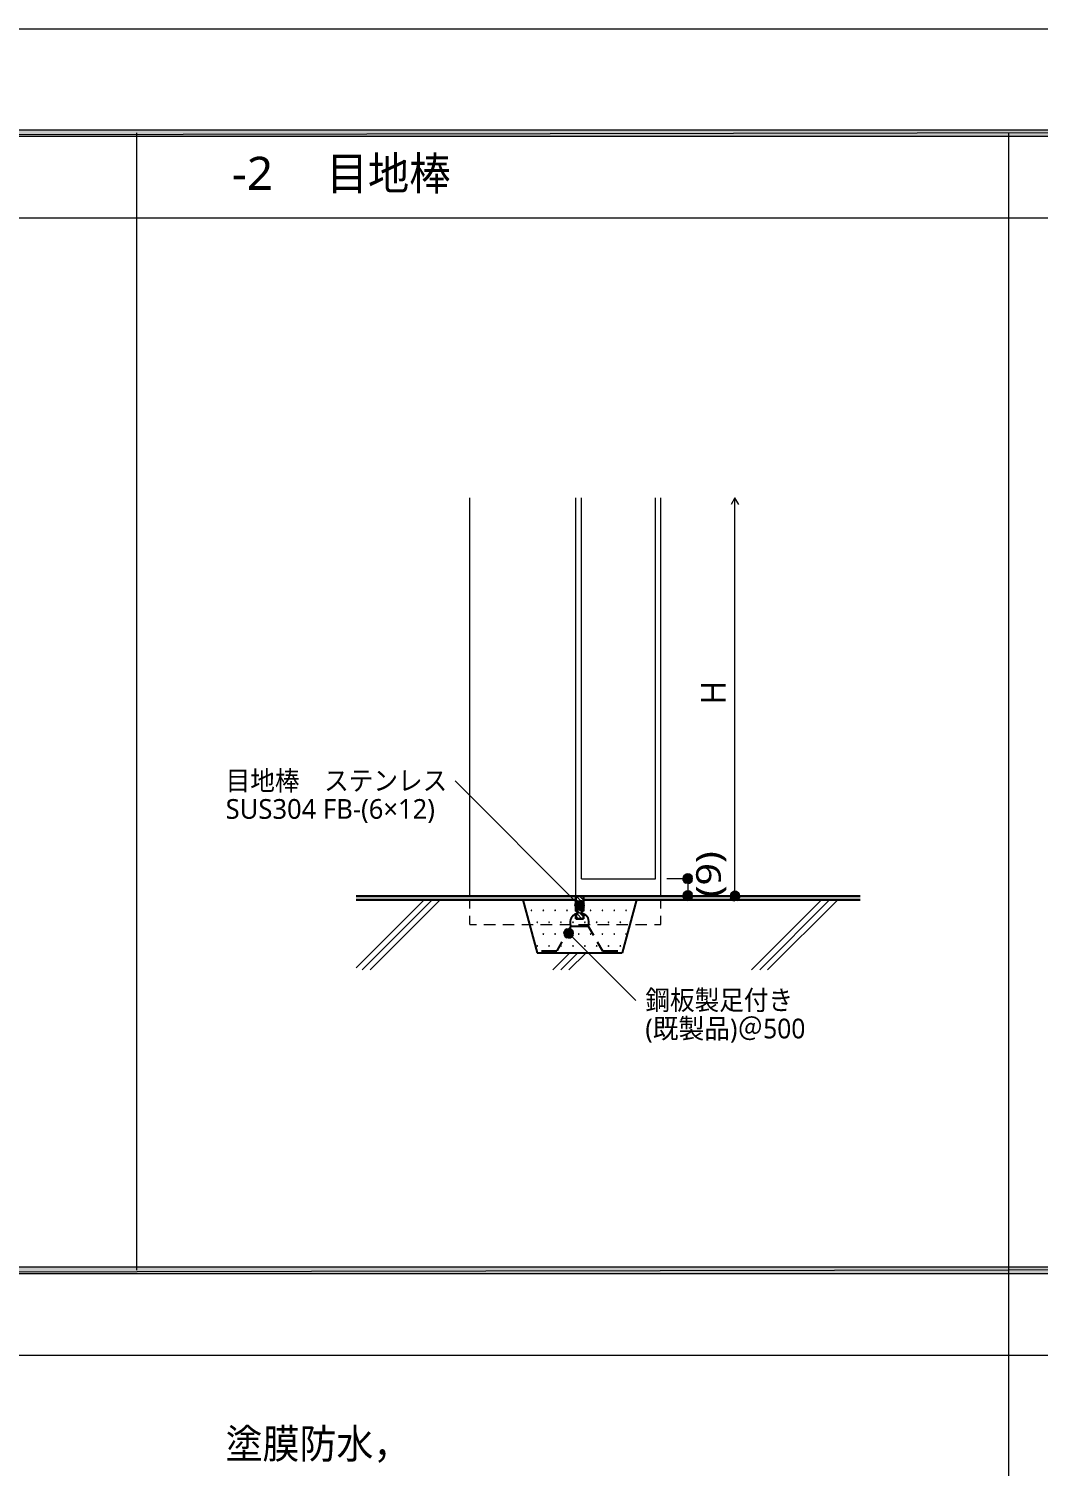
# Model space of a CAD drawing. Header units: millimetres. Extents: x 0 to 420, y 0 to 297.
# Drawn here: x 106.7 to 213.3, y 145.3 to 297 of the extents above; entities that cross this region are included whole.
import ezdxf
from ezdxf.enums import TextEntityAlignment as Align

# ---------------------------------------------------------------- set-up
doc = ezdxf.new("R2010")
doc.units = ezdxf.units.MM
doc.styles.add('kst32b', font='NotoSansJP-Variable.ttf')

msp = doc.modelspace()

# ---------------------------------------------------------------- hatches: boundary and pattern name
h = msp.add_hatch(color=7)
h.paths.add_polyline_path([(394.17, 285.62), (394.17, 286.32), (26.18, 285.62), (394.17, 285.62)])
h.paths.add_polyline_path([(394.17, 286.32), (26.18, 285.62), (26.18, 286.32), (394.17, 286.32)])
h = msp.add_hatch(color=7)
h.paths.add_polyline_path([(176.3, 207.81), (176.09, 207.77), (176.3, 207.31), (176.3, 207.81)])
h.paths.add_polyline_path([(176.09, 207.77), (176.3, 207.31), (175.94, 207.67), (176.09, 207.77)])
h.paths.add_polyline_path([(176.3, 207.31), (175.94, 207.67), (175.81, 207.5), (176.3, 207.31)])
for points in [[(176.49, 207.77), (176.3, 207.81), (176.3, 207.31), (176.49, 207.77)], [(176.49, 205.97), (176.3, 206.02), (176.3, 205.51), (176.49, 205.97)], [(180.81, 205.66), (180.78, 205.46), (181.29, 205.46), (180.81, 205.66)], [(159.81, 203.98), (159.79, 203.96), (159.77, 203.94), (159.79, 203.92), (159.81, 203.9), (159.83, 203.92), (159.85, 203.94), (159.83, 203.96), (159.81, 203.98)], [(161.06, 203.98), (161.04, 203.96), (161.01, 203.94), (161.04, 203.92), (161.06, 203.9), (161.08, 203.92), (161.1, 203.94), (161.08, 203.96), (161.06, 203.98)], [(162.31, 203.98), (162.28, 203.96), (162.26, 203.94), (162.28, 203.92), (162.31, 203.9), (162.33, 203.92), (162.35, 203.94), (162.33, 203.96), (162.31, 203.98)], [(163.55, 203.98), (163.53, 203.96), (163.51, 203.94), (163.53, 203.92), (163.55, 203.9), (163.58, 203.92), (163.6, 203.94), (163.58, 203.96), (163.55, 203.98)], [(164.42, 204.26), (164.53, 204.09), (164.89, 204.47), (164.42, 204.26)], [(166.05, 203.98), (166.03, 203.96), (166.01, 203.94), (166.03, 203.92), (166.05, 203.9), (166.07, 203.92), (166.09, 203.94), (166.07, 203.96), (166.05, 203.98)], [(167.3, 203.98), (167.28, 203.96), (167.26, 203.94), (167.28, 203.92), (167.3, 203.9), (167.32, 203.92), (167.34, 203.94), (167.32, 203.96), (167.3, 203.98)], [(168.55, 203.98), (168.53, 203.96), (168.51, 203.94), (168.53, 203.92), (168.55, 203.9), (168.57, 203.92), (168.59, 203.94), (168.57, 203.96), (168.55, 203.98)], [(169.8, 203.98), (169.78, 203.96), (169.76, 203.94), (169.78, 203.92), (169.8, 203.9), (169.82, 203.92), (169.84, 203.94), (169.82, 203.96), (169.8, 203.98)], [(160.42, 202.73), (160.4, 202.71), (160.38, 202.69), (160.4, 202.67), (160.42, 202.65), (160.44, 202.67), (160.46, 202.69), (160.44, 202.71), (160.42, 202.73)], [(161.67, 202.73), (161.65, 202.71), (161.63, 202.69), (161.65, 202.67), (161.67, 202.65), (161.69, 202.67), (161.71, 202.69), (161.69, 202.71), (161.67, 202.73)], [(162.92, 202.73), (162.9, 202.71), (162.88, 202.69), (162.9, 202.67), (162.92, 202.65), (162.94, 202.67), (162.96, 202.69), (162.94, 202.71), (162.92, 202.73)], [(164.19, 202.73), (164.17, 202.71), (164.15, 202.69), (164.17, 202.67), (164.19, 202.65), (164.21, 202.67), (164.23, 202.69), (164.21, 202.71), (164.19, 202.73)], [(165.44, 202.73), (165.42, 202.71), (165.4, 202.69), (165.42, 202.67), (165.44, 202.65), (165.46, 202.67), (165.48, 202.69), (165.46, 202.71), (165.44, 202.73)], [(166.69, 202.73), (166.67, 202.71), (166.65, 202.69), (166.67, 202.67), (166.69, 202.65), (166.71, 202.67), (166.73, 202.69), (166.71, 202.71), (166.69, 202.73)], [(167.94, 202.73), (167.92, 202.71), (167.89, 202.69), (167.92, 202.67), (167.94, 202.65), (167.96, 202.67), (167.98, 202.69), (167.96, 202.71), (167.94, 202.73)], [(169.19, 202.73), (169.16, 202.71), (169.14, 202.69), (169.16, 202.67), (169.19, 202.65), (169.21, 202.67), (169.23, 202.69), (169.21, 202.71), (169.19, 202.73)], [(160.42, 200.24), (160.4, 200.22), (160.38, 200.19), (160.4, 200.17), (160.42, 200.15), (160.44, 200.17), (160.46, 200.19), (160.44, 200.22), (160.42, 200.24)], [(161.06, 201.49), (161.04, 201.46), (161.01, 201.44), (161.04, 201.42), (161.06, 201.4), (161.08, 201.42), (161.1, 201.44), (161.08, 201.46), (161.06, 201.49)], [(161.67, 200.24), (161.65, 200.22), (161.63, 200.19), (161.65, 200.17), (161.67, 200.15), (161.69, 200.17), (161.71, 200.19), (161.69, 200.22), (161.67, 200.24)], [(162.31, 201.49), (162.28, 201.46), (162.26, 201.44), (162.28, 201.42), (162.31, 201.4), (162.33, 201.42), (162.35, 201.44), (162.33, 201.46), (162.31, 201.49)], [(162.92, 200.24), (162.9, 200.22), (162.88, 200.19), (162.9, 200.17), (162.92, 200.15), (162.94, 200.17), (162.96, 200.19), (162.94, 200.22), (162.92, 200.24)], [(163.26, 201.32), (163.36, 201.17), (163.72, 201.53), (163.26, 201.32)], [(163.55, 201.49), (163.53, 201.46), (163.51, 201.44), (163.53, 201.42), (163.55, 201.4), (163.58, 201.42), (163.6, 201.44), (163.58, 201.46), (163.55, 201.49)], [(164.19, 200.24), (164.17, 200.22), (164.15, 200.19), (164.17, 200.17), (164.19, 200.15), (164.21, 200.17), (164.23, 200.19), (164.21, 200.22), (164.19, 200.24)], [(164.8, 201.49), (164.78, 201.46), (164.76, 201.44), (164.78, 201.42), (164.8, 201.4), (164.82, 201.42), (164.85, 201.44), (164.82, 201.46), (164.8, 201.49)], [(165.44, 200.24), (165.42, 200.22), (165.4, 200.19), (165.42, 200.17), (165.44, 200.15), (165.46, 200.17), (165.48, 200.19), (165.46, 200.22), (165.44, 200.24)], [(166.05, 201.49), (166.03, 201.46), (166.01, 201.44), (166.03, 201.42), (166.05, 201.4), (166.07, 201.42), (166.09, 201.44), (166.07, 201.46), (166.05, 201.49)], [(166.69, 200.24), (166.67, 200.22), (166.65, 200.19), (166.67, 200.17), (166.69, 200.15), (166.71, 200.17), (166.73, 200.19), (166.71, 200.22), (166.69, 200.24)], [(167.3, 201.49), (167.28, 201.46), (167.26, 201.44), (167.28, 201.42), (167.3, 201.4), (167.32, 201.42), (167.34, 201.44), (167.32, 201.46), (167.3, 201.49)], [(167.94, 200.24), (167.92, 200.22), (167.89, 200.19), (167.92, 200.17), (167.94, 200.15), (167.96, 200.17), (167.98, 200.19), (167.96, 200.22), (167.94, 200.24)], [(168.55, 201.49), (168.53, 201.46), (168.51, 201.44), (168.53, 201.42), (168.55, 201.4), (168.57, 201.42), (168.59, 201.44), (168.57, 201.46), (168.55, 201.49)], [(169.19, 200.24), (169.16, 200.22), (169.14, 200.19), (169.16, 200.17), (169.19, 200.15), (169.21, 200.17), (169.23, 200.19), (169.21, 200.22), (169.19, 200.24)], [(169.8, 201.49), (169.78, 201.46), (169.76, 201.44), (169.78, 201.42), (169.8, 201.4), (169.82, 201.42), (169.84, 201.44), (169.82, 201.46), (169.8, 201.49)]]:
    msp.add_hatch(color=7).paths.add_polyline_path(points)
h = msp.add_hatch(color=7)
h.paths.add_polyline_path([(175.81, 207.5), (175.77, 207.31), (176.3, 207.31), (175.81, 207.5)])
h.paths.add_polyline_path([(175.77, 207.31), (176.3, 207.31), (175.81, 207.09), (175.77, 207.31)])
h.paths.add_polyline_path([(176.3, 207.31), (175.81, 207.09), (175.94, 206.93), (176.3, 207.31)])
h = msp.add_hatch(color=7)
h.paths.add_polyline_path([(175.94, 206.93), (176.09, 206.82), (176.3, 207.31), (175.94, 206.93)])
h.paths.add_polyline_path([(176.09, 206.82), (176.3, 207.31), (176.3, 206.78), (176.09, 206.82)])
h.paths.add_polyline_path([(176.3, 207.31), (176.3, 206.78), (176.49, 206.82), (176.3, 207.31)])
h = msp.add_hatch(color=7)
h.paths.add_polyline_path([(176.81, 207.31), (176.76, 207.5), (176.3, 207.31), (176.81, 207.31)])
h.paths.add_polyline_path([(176.76, 207.5), (176.3, 207.31), (176.66, 207.67), (176.76, 207.5)])
h.paths.add_polyline_path([(176.3, 207.31), (176.66, 207.67), (176.49, 207.77), (176.3, 207.31)])
h = msp.add_hatch(color=7)
h.paths.add_polyline_path([(176.49, 206.82), (176.66, 206.93), (176.3, 207.31), (176.49, 206.82)])
h.paths.add_polyline_path([(176.66, 206.93), (176.3, 207.31), (176.76, 207.09), (176.66, 206.93)])
h.paths.add_polyline_path([(176.3, 207.31), (176.76, 207.09), (176.81, 207.31), (176.3, 207.31)])
h = msp.add_hatch(color=7)
h.paths.add_polyline_path([(164.53, 204.83), (164.42, 204.66), (164.89, 204.47), (164.53, 204.83)])
h.paths.add_polyline_path([(164.42, 204.66), (164.89, 204.47), (164.38, 204.47), (164.42, 204.66)])
h.paths.add_polyline_path([(164.89, 204.47), (164.38, 204.47), (164.42, 204.26), (164.89, 204.47)])
h = msp.add_hatch(color=7)
h.paths.add_polyline_path([(165.08, 204.94), (164.89, 204.98), (164.89, 204.47), (165.08, 204.94)])
h.paths.add_polyline_path([(164.89, 204.98), (164.89, 204.47), (164.7, 204.94), (164.89, 204.98)])
h.paths.add_polyline_path([(164.89, 204.47), (164.7, 204.94), (164.53, 204.83), (164.89, 204.47)])
h = msp.add_hatch(color=7)
h.paths.add_polyline_path([(165.4, 204.47), (165.38, 204.66), (164.89, 204.47), (165.4, 204.47)])
h.paths.add_polyline_path([(165.38, 204.66), (164.89, 204.47), (165.25, 204.83), (165.38, 204.66)])
h.paths.add_polyline_path([(164.89, 204.47), (165.25, 204.83), (165.08, 204.94), (164.89, 204.47)])
h = msp.add_hatch(color=7)
h.paths.add_polyline_path([(175.81, 205.7), (175.77, 205.51), (176.3, 205.51), (175.81, 205.7)])
h.paths.add_polyline_path([(175.77, 205.51), (176.3, 205.51), (175.81, 205.3), (175.77, 205.51)])
h.paths.add_polyline_path([(176.3, 205.51), (175.81, 205.3), (175.94, 205.13), (176.3, 205.51)])
h = msp.add_hatch(color=7)
h.paths.add_polyline_path([(176.3, 206.02), (176.09, 205.97), (176.3, 205.51), (176.3, 206.02)])
h.paths.add_polyline_path([(176.09, 205.97), (176.3, 205.51), (175.94, 205.87), (176.09, 205.97)])
h.paths.add_polyline_path([(176.3, 205.51), (175.94, 205.87), (175.81, 205.7), (176.3, 205.51)])
h = msp.add_hatch(color=7)
h.paths.add_polyline_path([(175.94, 205.13), (176.09, 205.02), (176.3, 205.51), (175.94, 205.13)])
h.paths.add_polyline_path([(176.09, 205.02), (176.3, 205.51), (176.3, 204.98), (176.09, 205.02)])
h.paths.add_polyline_path([(176.3, 205.51), (176.3, 204.98), (176.49, 205.02), (176.3, 205.51)])
h = msp.add_hatch(color=7)
h.paths.add_polyline_path([(176.81, 205.51), (176.76, 205.7), (176.3, 205.51), (176.81, 205.51)])
h.paths.add_polyline_path([(176.76, 205.7), (176.3, 205.51), (176.66, 205.87), (176.76, 205.7)])
h.paths.add_polyline_path([(176.3, 205.51), (176.66, 205.87), (176.49, 205.97), (176.3, 205.51)])
h = msp.add_hatch(color=7)
h.paths.add_polyline_path([(176.49, 205.02), (176.66, 205.13), (176.3, 205.51), (176.49, 205.02)])
h.paths.add_polyline_path([(176.66, 205.13), (176.3, 205.51), (176.76, 205.3), (176.66, 205.13)])
h.paths.add_polyline_path([(176.3, 205.51), (176.76, 205.3), (176.81, 205.51), (176.3, 205.51)])
h = msp.add_hatch(color=7)
h.paths.add_polyline_path([(180.78, 205.46), (180.81, 205.27), (181.29, 205.46), (180.78, 205.46)])
h.paths.add_polyline_path([(180.81, 205.27), (181.29, 205.46), (180.93, 205.1), (180.81, 205.27)])
h.paths.add_polyline_path([(181.29, 205.46), (180.93, 205.1), (181.1, 204.98), (181.29, 205.46)])
h = msp.add_hatch(color=7)
h.paths.add_polyline_path([(181.29, 205.97), (181.1, 205.93), (181.29, 205.46), (181.29, 205.97)])
h.paths.add_polyline_path([(181.1, 205.93), (181.29, 205.46), (180.93, 205.82), (181.1, 205.93)])
h.paths.add_polyline_path([(181.29, 205.46), (180.93, 205.82), (180.81, 205.66), (181.29, 205.46)])
h = msp.add_hatch(color=7)
h.paths.add_polyline_path([(181.1, 204.98), (181.29, 204.96), (181.29, 205.46), (181.1, 204.98)])
h.paths.add_polyline_path([(181.29, 204.96), (181.29, 205.46), (181.48, 204.98), (181.29, 204.96)])
h.paths.add_polyline_path([(181.29, 205.46), (181.48, 204.98), (181.65, 205.1), (181.29, 205.46)])
h = msp.add_hatch(color=7)
h.paths.add_polyline_path([(181.76, 205.66), (181.65, 205.82), (181.29, 205.46), (181.76, 205.66)])
h.paths.add_polyline_path([(181.65, 205.82), (181.29, 205.46), (181.48, 205.93), (181.65, 205.82)])
h.paths.add_polyline_path([(181.29, 205.46), (181.48, 205.93), (181.29, 205.97), (181.29, 205.46)])
h = msp.add_hatch(color=7)
h.paths.add_polyline_path([(181.65, 205.1), (181.76, 205.27), (181.29, 205.46), (181.65, 205.1)])
h.paths.add_polyline_path([(181.76, 205.27), (181.29, 205.46), (181.8, 205.46), (181.76, 205.27)])
h.paths.add_polyline_path([(181.29, 205.46), (181.8, 205.46), (181.76, 205.66), (181.29, 205.46)])
h = msp.add_hatch(color=7)
h.paths.add_polyline_path([(164.53, 204.09), (164.7, 203.98), (164.89, 204.47), (164.53, 204.09)])
h.paths.add_polyline_path([(164.7, 203.98), (164.89, 204.47), (164.89, 203.94), (164.7, 203.98)])
h.paths.add_polyline_path([(164.89, 204.47), (164.89, 203.94), (165.08, 203.98), (164.89, 204.47)])
h = msp.add_hatch(color=7)
h.paths.add_polyline_path([(165.08, 203.98), (165.25, 204.09), (164.89, 204.47), (165.08, 203.98)])
h.paths.add_polyline_path([(165.25, 204.09), (164.89, 204.47), (165.38, 204.26), (165.25, 204.09)])
h.paths.add_polyline_path([(164.89, 204.47), (165.38, 204.26), (165.4, 204.47), (164.89, 204.47)])
h = msp.add_hatch(color=7)
h.paths.add_polyline_path([(163.36, 201.89), (163.26, 201.72), (163.72, 201.53), (163.36, 201.89)])
h.paths.add_polyline_path([(163.26, 201.72), (163.72, 201.53), (163.22, 201.53), (163.26, 201.72)])
h.paths.add_polyline_path([(163.72, 201.53), (163.22, 201.53), (163.26, 201.32), (163.72, 201.53)])
h = msp.add_hatch(color=7)
h.paths.add_polyline_path([(163.94, 201.99), (163.72, 202.04), (163.72, 201.53), (163.94, 201.99)])
h.paths.add_polyline_path([(163.72, 202.04), (163.72, 201.53), (163.53, 201.99), (163.72, 202.04)])
h.paths.add_polyline_path([(163.72, 201.53), (163.53, 201.99), (163.36, 201.89), (163.72, 201.53)])
h = msp.add_hatch(color=7)
h.paths.add_polyline_path([(164.25, 201.53), (164.21, 201.72), (163.72, 201.53), (164.25, 201.53)])
h.paths.add_polyline_path([(164.21, 201.72), (163.72, 201.53), (164.08, 201.89), (164.21, 201.72)])
h.paths.add_polyline_path([(163.72, 201.53), (164.08, 201.89), (163.94, 201.99), (163.72, 201.53)])
h = msp.add_hatch(color=7)
h.paths.add_polyline_path([(163.36, 201.17), (163.53, 201.04), (163.72, 201.53), (163.36, 201.17)])
h.paths.add_polyline_path([(163.53, 201.04), (163.72, 201.53), (163.72, 201), (163.53, 201.04)])
h.paths.add_polyline_path([(163.72, 201.53), (163.72, 201), (163.94, 201.04), (163.72, 201.53)])
h = msp.add_hatch(color=7)
h.paths.add_polyline_path([(163.6, 201.65), (163.53, 201.57), (163.72, 201.53), (163.6, 201.65)])
h.paths.add_polyline_path([(163.53, 201.57), (163.72, 201.53), (163.53, 201.46), (163.53, 201.57)])
h.paths.add_polyline_path([(163.72, 201.53), (163.53, 201.46), (163.6, 201.38), (163.72, 201.53)])
h = msp.add_hatch(color=7)
h.paths.add_polyline_path([(163.87, 201.65), (163.79, 201.72), (163.72, 201.53), (163.87, 201.65)])
h.paths.add_polyline_path([(163.79, 201.72), (163.72, 201.53), (163.68, 201.72), (163.79, 201.72)])
h.paths.add_polyline_path([(163.72, 201.53), (163.68, 201.72), (163.6, 201.65), (163.72, 201.53)])
h = msp.add_hatch(color=7)
h.paths.add_polyline_path([(163.6, 201.38), (163.68, 201.34), (163.72, 201.53), (163.6, 201.38)])
h.paths.add_polyline_path([(163.68, 201.34), (163.72, 201.53), (163.79, 201.34), (163.68, 201.34)])
h.paths.add_polyline_path([(163.72, 201.53), (163.79, 201.34), (163.87, 201.38), (163.72, 201.53)])
h = msp.add_hatch(color=7)
h.paths.add_polyline_path([(163.87, 201.38), (163.91, 201.46), (163.72, 201.53), (163.87, 201.38)])
h.paths.add_polyline_path([(163.91, 201.46), (163.72, 201.53), (163.91, 201.57), (163.91, 201.46)])
h.paths.add_polyline_path([(163.72, 201.53), (163.91, 201.57), (163.87, 201.65), (163.72, 201.53)])
h = msp.add_hatch(color=7)
h.paths.add_polyline_path([(163.94, 201.04), (164.08, 201.17), (163.72, 201.53), (163.94, 201.04)])
h.paths.add_polyline_path([(164.08, 201.17), (163.72, 201.53), (164.21, 201.32), (164.08, 201.17)])
h.paths.add_polyline_path([(163.72, 201.53), (164.21, 201.32), (164.25, 201.53), (163.72, 201.53)])
h = msp.add_hatch(color=7)
h.paths.add_polyline_path([(394.17, 165.63), (394.17, 166.33), (26.18, 165.63), (394.17, 165.63)])
h.paths.add_polyline_path([(394.17, 166.33), (26.18, 165.63), (26.18, 166.33), (394.17, 166.33)])

# ---------------------------------------------------------------- linework, layer by layer
at = {"lineweight": 13}
msp.add_lwpolyline([(0.19, 0), (0.19, 296.97), (420.16, 296.97), (420.16, 0)], close=True, dxfattribs=at)
at = {"lineweight": 0}
for points in [[(394.17, 285.62), (394.17, 286.32), (26.18, 285.62)], [(394.17, 286.32), (26.18, 285.62), (26.18, 286.32)], [(176.3, 207.81), (176.09, 207.77), (176.3, 207.31)], [(176.49, 207.77), (176.3, 207.81), (176.3, 207.31)], [(175.81, 207.5), (175.77, 207.31), (176.3, 207.31)], [(175.77, 207.31), (176.3, 207.31), (175.81, 207.09)], [(176.3, 207.31), (175.94, 207.67), (175.81, 207.5)], [(176.3, 207.31), (175.81, 207.09), (175.94, 206.93)], [(176.09, 207.77), (176.3, 207.31), (175.94, 207.67)], [(175.94, 206.93), (176.09, 206.82), (176.3, 207.31)], [(176.09, 206.82), (176.3, 207.31), (176.3, 206.78)], [(176.3, 207.31), (176.66, 207.67), (176.49, 207.77)], [(176.76, 207.5), (176.3, 207.31), (176.66, 207.67)], [(176.81, 207.31), (176.76, 207.5), (176.3, 207.31)], [(176.3, 207.31), (176.3, 206.78), (176.49, 206.82)], [(176.49, 206.82), (176.66, 206.93), (176.3, 207.31)], [(176.66, 206.93), (176.3, 207.31), (176.76, 207.09)], [(176.3, 207.31), (176.76, 207.09), (176.81, 207.31)], [(164.53, 204.83), (164.42, 204.66), (164.89, 204.47)], [(164.89, 204.47), (164.7, 204.94), (164.53, 204.83)], [(164.89, 204.98), (164.89, 204.47), (164.7, 204.94)], [(165.08, 204.94), (164.89, 204.98), (164.89, 204.47)], [(164.89, 204.47), (165.25, 204.83), (165.08, 204.94)], [(165.38, 204.66), (164.89, 204.47), (165.25, 204.83)], [(175.81, 205.7), (175.77, 205.51), (176.3, 205.51)], [(175.77, 205.51), (176.3, 205.51), (175.81, 205.3)], [(176.3, 205.51), (175.94, 205.87), (175.81, 205.7)], [(176.3, 205.51), (175.81, 205.3), (175.94, 205.13)], [(176.09, 205.97), (176.3, 205.51), (175.94, 205.87)], [(175.94, 205.13), (176.09, 205.02), (176.3, 205.51)], [(176.3, 206.02), (176.09, 205.97), (176.3, 205.51)], [(176.09, 205.02), (176.3, 205.51), (176.3, 204.98)], [(176.49, 205.97), (176.3, 206.02), (176.3, 205.51)], [(176.3, 205.51), (176.66, 205.87), (176.49, 205.97)], [(176.76, 205.7), (176.3, 205.51), (176.66, 205.87)], [(176.81, 205.51), (176.76, 205.7), (176.3, 205.51)], [(176.3, 205.51), (176.3, 204.98), (176.49, 205.02)], [(176.49, 205.02), (176.66, 205.13), (176.3, 205.51)], [(176.66, 205.13), (176.3, 205.51), (176.76, 205.3)], [(176.3, 205.51), (176.76, 205.3), (176.81, 205.51)], [(180.81, 205.66), (180.78, 205.46), (181.29, 205.46)], [(180.78, 205.46), (180.81, 205.27), (181.29, 205.46)], [(181.29, 205.46), (180.93, 205.82), (180.81, 205.66)], [(180.81, 205.27), (181.29, 205.46), (180.93, 205.1)], [(181.1, 205.93), (181.29, 205.46), (180.93, 205.82)], [(181.29, 205.46), (180.93, 205.1), (181.1, 204.98)], [(181.29, 205.97), (181.1, 205.93), (181.29, 205.46)], [(181.1, 204.98), (181.29, 204.96), (181.29, 205.46)], [(181.29, 205.46), (181.48, 205.93), (181.29, 205.97)], [(181.65, 205.82), (181.29, 205.46), (181.48, 205.93)], [(181.76, 205.66), (181.65, 205.82), (181.29, 205.46)], [(181.29, 205.46), (181.8, 205.46), (181.76, 205.66)], [(181.29, 204.96), (181.29, 205.46), (181.48, 204.98)], [(181.29, 205.46), (181.48, 204.98), (181.65, 205.1)], [(181.65, 205.1), (181.76, 205.27), (181.29, 205.46)], [(181.76, 205.27), (181.29, 205.46), (181.8, 205.46)], [(159.81, 203.98), (159.79, 203.96), (159.77, 203.94), (159.79, 203.92), (159.81, 203.9), (159.83, 203.92), (159.85, 203.94), (159.83, 203.96)], [(161.06, 203.98), (161.04, 203.96), (161.01, 203.94), (161.04, 203.92), (161.06, 203.9), (161.08, 203.92), (161.1, 203.94), (161.08, 203.96)], [(162.31, 203.98), (162.28, 203.96), (162.26, 203.94), (162.28, 203.92), (162.31, 203.9), (162.33, 203.92), (162.35, 203.94), (162.33, 203.96)], [(163.55, 203.98), (163.53, 203.96), (163.51, 203.94), (163.53, 203.92), (163.55, 203.9), (163.58, 203.92), (163.6, 203.94), (163.58, 203.96)], [(164.42, 204.66), (164.89, 204.47), (164.38, 204.47)], [(164.89, 204.47), (164.38, 204.47), (164.42, 204.26)], [(164.42, 204.26), (164.53, 204.09), (164.89, 204.47)], [(164.53, 204.09), (164.7, 203.98), (164.89, 204.47)], [(164.7, 203.98), (164.89, 204.47), (164.89, 203.94)], [(165.4, 204.47), (165.38, 204.66), (164.89, 204.47)], [(164.89, 204.47), (164.89, 203.94), (165.08, 203.98)], [(165.08, 203.98), (165.25, 204.09), (164.89, 204.47)], [(165.25, 204.09), (164.89, 204.47), (165.38, 204.26)], [(164.89, 204.47), (165.38, 204.26), (165.4, 204.47)], [(166.05, 203.98), (166.03, 203.96), (166.01, 203.94), (166.03, 203.92), (166.05, 203.9), (166.07, 203.92), (166.09, 203.94), (166.07, 203.96)], [(167.3, 203.98), (167.28, 203.96), (167.26, 203.94), (167.28, 203.92), (167.3, 203.9), (167.32, 203.92), (167.34, 203.94), (167.32, 203.96)], [(168.55, 203.98), (168.53, 203.96), (168.51, 203.94), (168.53, 203.92), (168.55, 203.9), (168.57, 203.92), (168.59, 203.94), (168.57, 203.96)], [(169.8, 203.98), (169.78, 203.96), (169.76, 203.94), (169.78, 203.92), (169.8, 203.9), (169.82, 203.92), (169.84, 203.94), (169.82, 203.96)], [(160.42, 202.73), (160.4, 202.71), (160.38, 202.69), (160.4, 202.67), (160.42, 202.65), (160.44, 202.67), (160.46, 202.69), (160.44, 202.71)], [(161.67, 202.73), (161.65, 202.71), (161.63, 202.69), (161.65, 202.67), (161.67, 202.65), (161.69, 202.67), (161.71, 202.69), (161.69, 202.71)], [(162.92, 202.73), (162.9, 202.71), (162.88, 202.69), (162.9, 202.67), (162.92, 202.65), (162.94, 202.67), (162.96, 202.69), (162.94, 202.71)], [(163.36, 201.89), (163.26, 201.72), (163.72, 201.53)], [(163.72, 201.53), (163.53, 201.99), (163.36, 201.89)], [(163.72, 202.04), (163.72, 201.53), (163.53, 201.99)], [(163.94, 201.99), (163.72, 202.04), (163.72, 201.53)], [(163.72, 201.53), (164.08, 201.89), (163.94, 201.99)], [(164.21, 201.72), (163.72, 201.53), (164.08, 201.89)], [(164.19, 202.73), (164.17, 202.71), (164.15, 202.69), (164.17, 202.67), (164.19, 202.65), (164.21, 202.67), (164.23, 202.69), (164.21, 202.71)], [(165.44, 202.73), (165.42, 202.71), (165.4, 202.69), (165.42, 202.67), (165.44, 202.65), (165.46, 202.67), (165.48, 202.69), (165.46, 202.71)], [(166.69, 202.73), (166.67, 202.71), (166.65, 202.69), (166.67, 202.67), (166.69, 202.65), (166.71, 202.67), (166.73, 202.69), (166.71, 202.71)], [(167.94, 202.73), (167.92, 202.71), (167.89, 202.69), (167.92, 202.67), (167.94, 202.65), (167.96, 202.67), (167.98, 202.69), (167.96, 202.71)], [(169.19, 202.73), (169.16, 202.71), (169.14, 202.69), (169.16, 202.67), (169.19, 202.65), (169.21, 202.67), (169.23, 202.69), (169.21, 202.71)], [(160.42, 200.24), (160.4, 200.22), (160.38, 200.19), (160.4, 200.17), (160.42, 200.15), (160.44, 200.17), (160.46, 200.19), (160.44, 200.22)], [(161.06, 201.49), (161.04, 201.46), (161.01, 201.44), (161.04, 201.42), (161.06, 201.4), (161.08, 201.42), (161.1, 201.44), (161.08, 201.46)], [(161.67, 200.24), (161.65, 200.22), (161.63, 200.19), (161.65, 200.17), (161.67, 200.15), (161.69, 200.17), (161.71, 200.19), (161.69, 200.22)], [(162.31, 201.49), (162.28, 201.46), (162.26, 201.44), (162.28, 201.42), (162.31, 201.4), (162.33, 201.42), (162.35, 201.44), (162.33, 201.46)], [(162.92, 200.24), (162.9, 200.22), (162.88, 200.19), (162.9, 200.17), (162.92, 200.15), (162.94, 200.17), (162.96, 200.19), (162.94, 200.22)], [(163.26, 201.72), (163.72, 201.53), (163.22, 201.53)], [(163.72, 201.53), (163.22, 201.53), (163.26, 201.32)], [(163.26, 201.32), (163.36, 201.17), (163.72, 201.53)], [(163.36, 201.17), (163.53, 201.04), (163.72, 201.53)], [(163.55, 201.49), (163.53, 201.46), (163.51, 201.44), (163.53, 201.42), (163.55, 201.4), (163.58, 201.42), (163.6, 201.44), (163.58, 201.46)], [(163.6, 201.65), (163.53, 201.57), (163.72, 201.53)], [(163.53, 201.57), (163.72, 201.53), (163.53, 201.46)], [(163.72, 201.53), (163.53, 201.46), (163.6, 201.38)], [(163.53, 201.04), (163.72, 201.53), (163.72, 201)], [(163.72, 201.53), (163.68, 201.72), (163.6, 201.65)], [(163.6, 201.38), (163.68, 201.34), (163.72, 201.53)], [(163.79, 201.72), (163.72, 201.53), (163.68, 201.72)], [(163.68, 201.34), (163.72, 201.53), (163.79, 201.34)], [(163.87, 201.65), (163.79, 201.72), (163.72, 201.53)], [(164.25, 201.53), (164.21, 201.72), (163.72, 201.53)], [(163.72, 201.53), (163.91, 201.57), (163.87, 201.65)], [(163.91, 201.46), (163.72, 201.53), (163.91, 201.57)], [(163.87, 201.38), (163.91, 201.46), (163.72, 201.53)], [(163.72, 201.53), (163.79, 201.34), (163.87, 201.38)], [(163.72, 201.53), (163.72, 201), (163.94, 201.04)], [(163.94, 201.04), (164.08, 201.17), (163.72, 201.53)], [(164.08, 201.17), (163.72, 201.53), (164.21, 201.32)], [(163.72, 201.53), (164.21, 201.32), (164.25, 201.53)], [(164.19, 200.24), (164.17, 200.22), (164.15, 200.19), (164.17, 200.17), (164.19, 200.15), (164.21, 200.17), (164.23, 200.19), (164.21, 200.22)], [(164.8, 201.49), (164.78, 201.46), (164.76, 201.44), (164.78, 201.42), (164.8, 201.4), (164.82, 201.42), (164.85, 201.44), (164.82, 201.46)], [(165.44, 200.24), (165.42, 200.22), (165.4, 200.19), (165.42, 200.17), (165.44, 200.15), (165.46, 200.17), (165.48, 200.19), (165.46, 200.22)], [(166.05, 201.49), (166.03, 201.46), (166.01, 201.44), (166.03, 201.42), (166.05, 201.4), (166.07, 201.42), (166.09, 201.44), (166.07, 201.46)], [(166.69, 200.24), (166.67, 200.22), (166.65, 200.19), (166.67, 200.17), (166.69, 200.15), (166.71, 200.17), (166.73, 200.19), (166.71, 200.22)], [(167.3, 201.49), (167.28, 201.46), (167.26, 201.44), (167.28, 201.42), (167.3, 201.4), (167.32, 201.42), (167.34, 201.44), (167.32, 201.46)], [(167.94, 200.24), (167.92, 200.22), (167.89, 200.19), (167.92, 200.17), (167.94, 200.15), (167.96, 200.17), (167.98, 200.19), (167.96, 200.22)], [(168.55, 201.49), (168.53, 201.46), (168.51, 201.44), (168.53, 201.42), (168.55, 201.4), (168.57, 201.42), (168.59, 201.44), (168.57, 201.46)], [(169.19, 200.24), (169.16, 200.22), (169.14, 200.19), (169.16, 200.17), (169.19, 200.15), (169.21, 200.17), (169.23, 200.19), (169.21, 200.22)], [(169.8, 201.49), (169.78, 201.46), (169.76, 201.44), (169.78, 201.42), (169.8, 201.4), (169.82, 201.42), (169.84, 201.44), (169.82, 201.46)], [(394.17, 165.63), (394.17, 166.33), (26.18, 165.63)], [(394.17, 166.33), (26.18, 165.63), (26.18, 166.33)]]:
    msp.add_lwpolyline(points, close=True, dxfattribs=at)
at = {"lineweight": 13}
for points in [[(118.17, 165.99), (118.17, 285.98)], [(210.18, 46), (210.18, 285.98)], [(394.17, 276.99), (26.18, 276.99)], [(153.29, 205.46), (153.29, 247.46)], [(164.49, 205.46), (164.49, 247.46)], [(165.1, 207.26), (165.1, 247.46)], [(165.1, 207.26), (165.1, 247.46)], [(172.89, 207.26), (172.89, 247.46)], [(173.48, 205.46), (173.48, 247.46)], [(181.69, 246.76), (181.29, 247.46), (180.89, 246.76)], [(181.29, 205.46), (181.29, 247.46)], [(164.89, 204.47), (151.74, 217.61)], [(165.1, 207.26), (172.89, 207.26)], [(176.3, 207.26), (174.1, 207.26)], [(176.3, 207.26), (176.3, 205.46)], [(148.48, 205.06), (141.29, 197.87)], [(149.33, 205.06), (141.94, 197.68)], [(150.18, 205.06), (142.79, 197.68)], [(153.29, 204.15), (153.29, 205.06)], [(165.29, 204.32), (164.49, 205.13)], [(165.29, 203.98), (164.49, 204.77)], [(165.29, 204.68), (164.51, 205.46)], [(165.29, 205.04), (164.87, 205.46)], [(165.29, 205.4), (165.23, 205.46)], [(173.48, 204.15), (173.48, 205.06)], [(190.44, 205.06), (183.05, 197.68)], [(191.28, 205.06), (183.9, 197.68)], [(192.13, 205.06), (184.74, 197.68)], [(153.29, 202.46), (153.29, 203.37)], [(165.12, 203.79), (164.49, 204.43)], [(165.29, 203.26), (164.49, 204.07)], [(164.78, 203.05), (164.49, 203.37)], [(165.14, 203.05), (164.66, 203.56)], [(173.48, 202.46), (173.48, 203.37)], [(153.29, 202.46), (153.99, 202.46)], [(154.79, 202.46), (156, 202.46)], [(156.78, 202.46), (157.99, 202.46)], [(158.79, 202.46), (160, 202.46)], [(160.78, 202.46), (161.99, 202.46)], [(162.79, 202.46), (164, 202.46)], [(164.78, 202.46), (165.99, 202.46)], [(166.79, 202.46), (168, 202.46)], [(168.78, 202.46), (169.99, 202.46)], [(170.79, 202.46), (172, 202.46)], [(172.78, 202.46), (173.48, 202.46)], [(170.84, 194.44), (163.72, 201.53)], [(163.85, 199.45), (162.07, 197.68)], [(164.7, 199.45), (162.92, 197.68)], [(165.57, 199.45), (163.77, 197.68)], [(394.17, 156.99), (26.18, 156.99)]]:
    msp.add_lwpolyline(points, dxfattribs=at)
at = {"lineweight": 30}
for points in [[(141.29, 205.46), (164.49, 205.46)], [(141.29, 205.06), (164.49, 205.06)], [(164.49, 205.46), (165.29, 205.46)], [(164.49, 205.46), (164.49, 203.86)], [(165.29, 203.86), (165.29, 205.46)], [(165.29, 205.46), (194.5, 205.46)], [(165.29, 205.06), (194.5, 205.06)], [(164.48, 203.48), (164.55, 203.49), (164.62, 203.53), (164.66, 203.6), (164.68, 203.68), (164.66, 203.75), (164.62, 203.82), (164.55, 203.86), (164.48, 203.88)], [(164.49, 203.45), (164.49, 203.05)], [(165.28, 203.88), (165.2, 203.86), (165.14, 203.82), (165.09, 203.75), (165.08, 203.68), (165.09, 203.6), (165.14, 203.53), (165.2, 203.49), (165.28, 203.48)], [(165.29, 203.05), (165.29, 203.45)], [(164.49, 203.05), (165.29, 203.05)]]:
    msp.add_lwpolyline(points, dxfattribs=at)
at = {"lineweight": 25}
for points in [[(158.9, 205.06), (160.4, 199.45)], [(170.9, 205.06), (169.4, 199.45)], [(164.7, 203.64), (164.53, 203.58), (164.36, 203.52), (164.21, 203.41), (164.11, 203.26), (164, 203.12), (163.94, 202.97), (163.89, 202.78), (163.89, 202.61), (163.91, 202.44), (163.98, 202.27)], [(165.8, 202.27), (165.86, 202.44), (165.88, 202.61), (165.88, 202.78), (165.84, 202.97), (165.78, 203.12), (165.69, 203.26), (165.57, 203.41), (165.42, 203.52), (165.27, 203.58), (165.1, 203.64)], [(163.98, 202.27), (163.43, 201.32)], [(163.98, 202.27), (165.8, 202.27)], [(165.8, 202.27), (166.35, 201.32)], [(163.03, 200.62), (162.48, 199.67)], [(166.75, 200.62), (167.3, 199.67)], [(160.4, 199.45), (169.4, 199.45)], [(160.87, 199.67), (162.48, 199.67)], [(167.3, 199.67), (168.91, 199.67)]]:
    msp.add_lwpolyline(points, dxfattribs=at)

# ---------------------------------------------------------------- texts
at = {"style": 'kst32b'}
for s, height, p, p2 in [('目地棒', 3.491, (138.18, 279.97), (151.27, 279.97)), ('-2', 3.491, (128.19, 279.97), (132.55, 279.97)), ('目地棒\u3000ステンレス', 2.079, (127.53, 216.6), (150.92, 216.6)), ('SUS304 FB-(6×12)', 2.0791, (127.53, 213.61), (149.62, 213.61)), ('(9)', 2.599, (179.79, 205.32), (179.79, 210.19)), ('鋼板製足付き', 2.079, (171.83, 193.44), (187.42, 193.44)), ('(既製品)＠500', 2.079, (171.83, 190.44), (188.72, 190.44)), ('塗膜防水，', 3.119, (127.53, 146.11), (147.02, 146.11))]:
    msp.add_text(s, height=height, dxfattribs=at).set_placement(p, p2, align=Align.FIT)
msp.add_text('H', height=2.6, rotation=90, dxfattribs=at).set_placement((180.3, 225.66))

doc.saveas('drawing.dxf')
